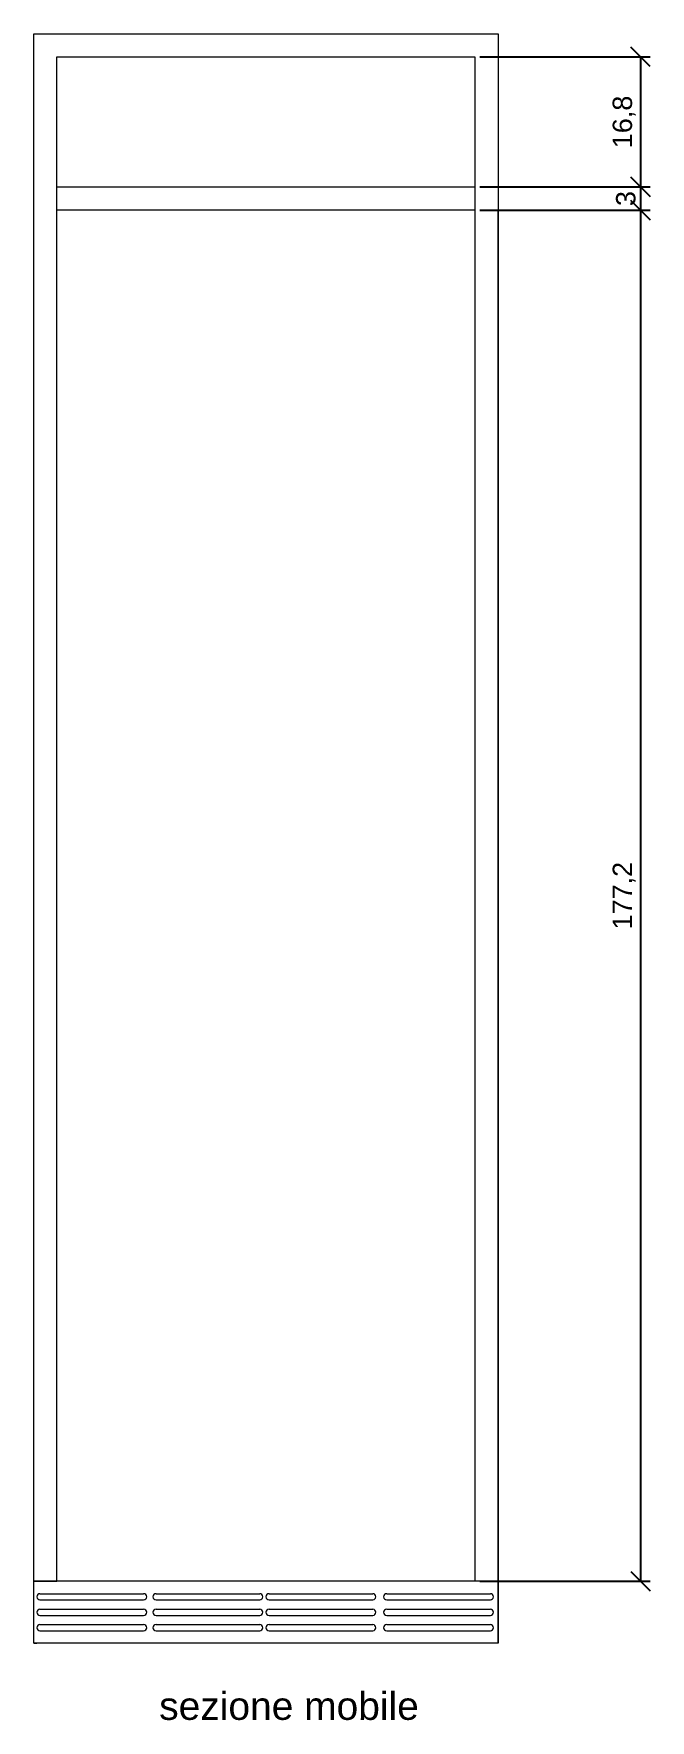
# Model space of a CAD drawing. Header units: millimetres. Extents: x 3165 to 4318, y 1418 to 1774.
# Drawn here: x 4238.8 to 4318.5, y 1430.7 to 1648.7 of the extents above; entities that cross this region are included whole.
import ezdxf

# ---------------------------------------------------------------- set-up
doc = ezdxf.new("R2010")
doc.units = ezdxf.units.MM
for name, color, linetype, lineweight in [('L_OGGETTI', 7, 'Continuous', 20), ('L_PIANTA PROSP', 7, 'Continuous', 20), ('L_QUOTE', 7, 'Continuous', 0)]:
    doc.layers.add(name, color=color, linetype=linetype, lineweight=lineweight)
doc.styles.get("Standard").update_dxf_attribs({"font": 'arial.ttf'})
doc.dimstyles.new('ISO-25', dxfattribs={"dimtxt": 2.5, "dimasz": 2.5, "dimexe": 1.25, "dimexo": 0.625, "dimtad": 1, "dimtxsty": 'Standard', "dimcen": 2.5, "dimadec": 0, "dimazin": 0, "dimtfac": 1, "dimtmove": 0, "dimatfit": 3, "dimfxl": 1, "dimarcsym": 0})

# ---------------------------------------------------------------- blocks, each defined once
blk = doc.blocks.new('_Oblique')
at = {"color": 0, "linetype": 'ByBlock', "lineweight": -2}
blk.add_line((-0.5, -0.5), (0.5, 0.5), dxfattribs=at)
blk = doc.blocks.new('*D17')
at = {"layer": 'Defpoints', "color": 0, "transparency": 16777216}
for p in [(4295.83, 1625.88), (4295.83, 1448.68), (4317.22, 1448.68)]:
    blk.add_point(p, dxfattribs=at)
at = {"layer": 'L_QUOTE', "color": 0, "lineweight": -2, "transparency": 16777216}
for p, q in [((4296.46, 1625.88), (4318.47, 1625.88)), ((4317.22, 1625.88), (4317.22, 1448.68)), ((4296.46, 1448.68), (4318.47, 1448.68))]:
    blk.add_line(p, q, dxfattribs=at)
at = {"layer": 'L_QUOTE', "color": 0, "lineweight": -2, "transparency": 16777216, "xscale": 2.5, "yscale": 2.5, "zscale": 2.5}
for p, rotation in [((4317.22, 1625.88), 90), ((4317.22, 1448.68), 270)]:
    blk.add_blockref('_Oblique', p, dxfattribs=dict(at, rotation=rotation))
at = {"layer": 'L_QUOTE', "color": 0, "transparency": 16777216, "insert": (4315.1, 1537.28), "char_height": 2.5, "attachment_point": 5, "rotation": 90}
blk.add_mtext('177,2', dxfattribs=at)
blk = doc.blocks.new('*D18')
at = {"layer": 'Defpoints', "color": 0, "transparency": 16777216}
for p in [(4295.83, 1628.88), (4295.83, 1625.88), (4317.22, 1625.88)]:
    blk.add_point(p, dxfattribs=at)
at = {"layer": 'L_QUOTE', "color": 0, "lineweight": -2, "transparency": 16777216}
for p, q in [((4296.46, 1628.88), (4318.47, 1628.88)), ((4317.22, 1628.88), (4317.22, 1625.88)), ((4296.46, 1625.88), (4318.47, 1625.88))]:
    blk.add_line(p, q, dxfattribs=at)
at = {"layer": 'L_QUOTE', "color": 0, "lineweight": -2, "transparency": 16777216, "xscale": 2.5, "yscale": 2.5, "zscale": 2.5}
for p, rotation in [((4317.22, 1628.88), 90), ((4317.22, 1625.88), 270)]:
    blk.add_blockref('_Oblique', p, dxfattribs=dict(at, rotation=rotation))
at = {"layer": 'L_QUOTE', "color": 0, "transparency": 16777216, "insert": (4315.32, 1627.38), "char_height": 2.5, "attachment_point": 5, "rotation": 90}
blk.add_mtext('3', dxfattribs=at)
blk = doc.blocks.new('*D19')
at = {"layer": 'Defpoints', "color": 0, "transparency": 16777216}
for p in [(4295.83, 1645.68), (4295.83, 1628.88), (4317.22, 1628.88)]:
    blk.add_point(p, dxfattribs=at)
at = {"layer": 'L_QUOTE', "color": 0, "lineweight": -2, "transparency": 16777216}
for p, q in [((4296.46, 1645.68), (4318.47, 1645.68)), ((4317.22, 1645.68), (4317.22, 1628.88)), ((4296.46, 1628.88), (4318.47, 1628.88))]:
    blk.add_line(p, q, dxfattribs=at)
at = {"layer": 'L_QUOTE', "color": 0, "lineweight": -2, "transparency": 16777216, "xscale": 2.5, "yscale": 2.5, "zscale": 2.5}
for p, rotation in [((4317.22, 1645.68), 90), ((4317.22, 1628.88), 270)]:
    blk.add_blockref('_Oblique', p, dxfattribs=dict(at, rotation=rotation))
at = {"layer": 'L_QUOTE', "color": 0, "transparency": 16777216, "insert": (4315.1, 1637.28), "char_height": 2.5, "attachment_point": 5, "rotation": 90}
blk.add_mtext('16,8', dxfattribs=at)

msp = doc.modelspace()

# ---------------------------------------------------------------- linework, layer by layer
at = {"layer": 'L_OGGETTI'}
for p, q in [((4238.831, 1648.684), (4298.831, 1648.684)), ((4238.831, 1440.684), (4238.831, 1648.684)), ((4298.831, 1648.684), (4298.831, 1440.684)), ((4241.831, 1448.684), (4241.831, 1645.684)), ((4241.831, 1645.684), (4295.831, 1645.684)), ((4295.831, 1645.684), (4295.831, 1448.684)), ((4241.831, 1628.884), (4295.831, 1628.884)), ((4295.831, 1625.884), (4241.831, 1625.884)), ((4298.831, 1448.684), (4298.831, 1625.884)), ((4298.831, 1440.684), (4298.831, 1448.684)), ((4239.63, 1447.065), (4253.03, 1447.065)), ((4239.63, 1446.265), (4253.03, 1446.265)), ((4254.63, 1447.065), (4268.03, 1447.065)), ((4254.63, 1446.265), (4268.03, 1446.265)), ((4269.23, 1447.065), (4282.63, 1447.065)), ((4269.23, 1446.265), (4282.63, 1446.265)), ((4284.43, 1447.065), (4297.83, 1447.065)), ((4284.43, 1446.265), (4297.83, 1446.265)), ((4239.63, 1445.065), (4253.03, 1445.065)), ((4239.63, 1444.265), (4253.03, 1444.265)), ((4239.63, 1443.065), (4253.03, 1443.065)), ((4254.63, 1445.065), (4268.03, 1445.065)), ((4254.63, 1444.265), (4268.03, 1444.265)), ((4254.63, 1443.065), (4268.03, 1443.065)), ((4269.23, 1445.065), (4282.63, 1445.065)), ((4269.23, 1444.265), (4282.63, 1444.265)), ((4269.23, 1443.065), (4282.63, 1443.065)), ((4284.43, 1445.065), (4297.83, 1445.065)), ((4284.43, 1444.265), (4297.83, 1444.265)), ((4284.43, 1443.065), (4297.83, 1443.065)), ((4239.63, 1442.265), (4253.03, 1442.265)), ((4254.63, 1442.265), (4268.03, 1442.265)), ((4269.23, 1442.265), (4282.63, 1442.265)), ((4284.43, 1442.265), (4297.83, 1442.265)), ((4298.831, 1440.684), (4238.831, 1440.684)), ((4298.831, 1440.684), (4238.831, 1440.684)), ((4238.831, 1440.684), (4239.231, 1440.684))]:
    msp.add_line(p, q, dxfattribs=at)
for centre, start, end in [((4239.63, 1446.665), 90, 270), ((4253.03, 1446.665), 270, 90), ((4254.63, 1446.665), 90, 270), ((4268.03, 1446.665), 270, 90), ((4269.23, 1446.665), 90, 270), ((4282.63, 1446.665), 270, 90), ((4284.43, 1446.665), 90, 270), ((4297.83, 1446.665), 270, 90), ((4239.63, 1444.665), 90, 270), ((4239.63, 1442.665), 90, 270), ((4253.03, 1444.665), 270, 90), ((4253.03, 1442.665), 270, 90), ((4254.63, 1444.665), 90, 270), ((4254.63, 1442.665), 90, 270), ((4268.03, 1444.665), 270, 90), ((4268.03, 1442.665), 270, 90), ((4269.23, 1444.665), 90, 270), ((4269.23, 1442.665), 90, 270), ((4282.63, 1444.665), 270, 90), ((4282.63, 1442.665), 270, 90), ((4284.43, 1444.665), 90, 270), ((4284.43, 1442.665), 90, 270), ((4297.83, 1444.665), 270, 90), ((4297.83, 1442.665), 270, 90)]:
    msp.add_arc(centre, 0.4, start, end, dxfattribs=at)
at = {"layer": 'L_PIANTA PROSP'}
msp.add_line((4298.831, 1448.684), (4238.831, 1448.684), dxfattribs=at)
at = {"layer": 'L_QUOTE'}
for p, q in [((4238.831, 1625.884), (4238.831, 1628.884)), ((4238.831, 1448.684), (4241.831, 1448.684))]:
    msp.add_line(p, q, dxfattribs=at)

# ---------------------------------------------------------------- texts
at = {"layer": 'L_QUOTE', "insert": (4255.035, 1434.359), "char_height": 3.6, "attachment_point": 1}
msp.add_mtext_dynamic_manual_height_columns('sezione mobile', width=133.45277, gutter_width=12.5, heights=[16.418], dxfattribs=at)

# ---------------------------------------------------------------- dimensions: what is measured, and where the dimension line sits
at = {"layer": 'L_QUOTE'}
for base, p1, p2, picture, middle in [((4317.223, 1628.884), (4295.831, 1645.684), (4295.831, 1628.884), '*D19', (4315.095, 1637.284)), ((4317.223, 1625.884), (4295.831, 1628.884), (4295.831, 1625.884), '*D18', (4315.32, 1627.384)), ((4317.223, 1448.684), (4295.831, 1625.884), (4295.831, 1448.684), '*D17', (4315.095, 1537.284))]:
    dim = msp.add_linear_dim(base=base, p1=p1, p2=p2, angle=90, dimstyle='ISO-25', override={"dimblk1": 'Oblique', "dimblk2": 'Oblique', "dimsah": 1}, dxfattribs=at)
    dim.commit()
    dim.dimension.update_dxf_attribs({"geometry": picture, "text_midpoint": middle})

doc.saveas('drawing.dxf')
